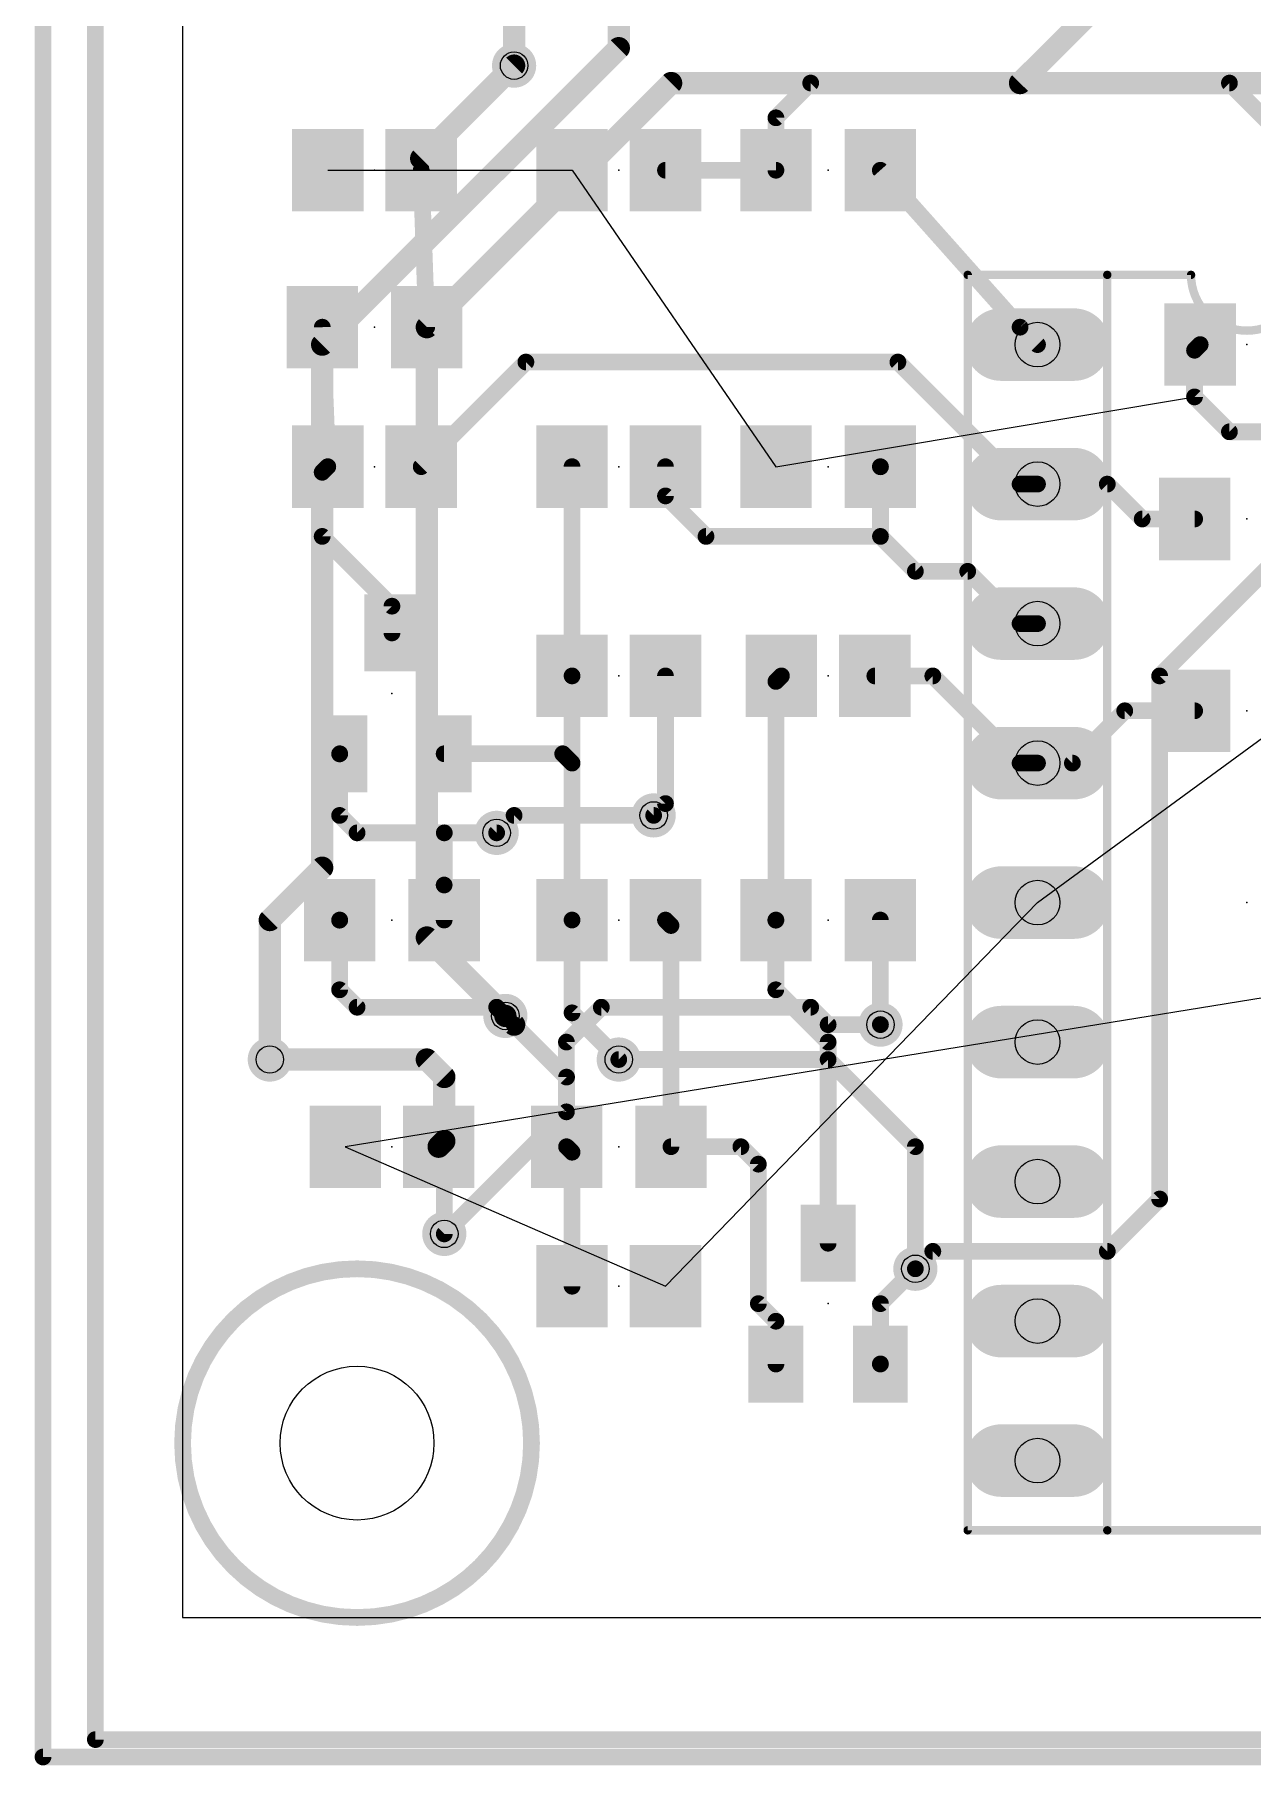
# Model space of a CAD drawing. Extents: x -3 to 108, y -3 to 135.
# Drawn here: x -2.69 to 19.47, y -2.69 to 28.82 of the extents above; entities that cross this region are included whole.
import ezdxf

# ---------------------------------------------------------------- set-up
doc = ezdxf.new("R2010")
doc.units = 0
for name, color, linetype in [('1', 22, 'CONTINUOUS'), ('16', 175, 'CONTINUOUS'), ('17', 82, 'CONTINUOUS'), ('18', 82, 'CONTINUOUS'), ('19', 53, 'CONTINUOUS'), ('20', 7, 'CONTINUOUS'), ('21', 253, 'CONTINUOUS'), ('23', 7, 'CONTINUOUS'), ('24', 7, 'CONTINUOUS'), ('44', 253, 'CONTINUOUS')]:
    doc.layers.add(name, color=color, linetype=linetype)

# ---------------------------------------------------------------- blocks, each defined once
blk = doc.blocks.new('RECT')
blk.add_solid([(-0.5, -0.5), (0.5, -0.5), (-0.5, 0.5), (0.5, 0.5)])
blk = doc.blocks.new('LONGP100')
at = {"const_width": 1}
blk.add_lwpolyline([(-0.5, 0), (0.5, 0)], dxfattribs=at)
at = {"const_width": 0.5}
for points in [[(-0.5, 0.25, 1), (-0.5, -0.25)], [(0.5, -0.25, 1), (0.5, 0.25)]]:
    blk.add_lwpolyline(points, format="xyb", dxfattribs=at)
blk = doc.blocks.new('ROUNDV')
at = {"const_width": 0.5}
blk.add_lwpolyline([(0, -0.25, 1), (0, 0.25, 1), (0, -0.25)], format="xyb", dxfattribs=at)

msp = doc.modelspace()

# ---------------------------------------------------------------- linework, layer by layer
at = {"layer": '1'}
for points, const_width in [([(-1.5875, -2.2225), (-1.5875, 133.985)], 0.3048), ([(4.3425, 26.5675), (6.0325, 28.2575)], 0.4064), ([(10.7975, 27.3075), (11.43, 27.94)], 0.3048), ([(11.43, 27.94), (19.05, 27.94)], 0.3048), ([(19.05, 27.94), (21.2725, 25.7175)], 0.3048), ([(10.7975, 26.3525), (10.7975, 27.3075)], 0.3048), ([(4.3425, 26.3525), (4.3425, 26.5675)], 0.4064), ([(4.3425, 26.3525), (4.4425, 23.495)], 0.3048), ([(8.7875, 26.3525), (10.7975, 26.3525)], 0.3048), ([(12.6975, 26.3525), (15.24, 23.495)], 0.3048), ([(2.5425, 23.495), (2.6425, 20.955)], 0.3048), ([(15.24, 23.495), (15.5575, 23.1775)], 0.3048), ([(6.2475, 22.86), (4.3425, 20.955)], 0.3048), ([(13.0175, 22.86), (6.2475, 22.86)], 0.3048), ([(15.24, 20.6375), (13.0175, 22.86)], 0.3048), ([(2.54, 20.8525), (2.6425, 20.955)], 0.3048), ([(2.54, 19.685), (2.54, 20.8525)], 0.3048), ([(7.0875, 20.955), (7.0875, 17.145)], 0.3048), ([(8.7875, 20.955), (8.7875, 20.4225)], 0.3048), ([(12.7, 20.9525), (12.6975, 20.955)], 0.3048), ([(12.7, 19.685), (12.7, 20.9525)], 0.3048), ([(8.7875, 20.4225), (9.525, 19.685)], 0.3048), ([(15.5575, 20.6375), (15.24, 20.6375)], 0.3048), ([(3.81, 18.415), (2.54, 19.685)], 0.3048), ([(9.525, 19.685), (12.7, 19.685)], 0.3048), ([(13.335, 19.05), (12.7, 19.685)], 0.3048), ([(20.0025, 19.3675), (17.78, 17.145)], 0.3048), ([(14.2875, 19.05), (13.335, 19.05)], 0.3048), ([(15.24, 18.0975), (14.2875, 19.05)], 0.3048), ([(3.81, 17.9275), (3.81, 18.415)], 0.3048), ([(15.5575, 18.0975), (15.24, 18.0975)], 0.3048), ([(7.0875, 15.5575), (7.0875, 17.145)], 0.3048), ([(8.7875, 17.145), (8.7875, 14.82)], 0.3048), ([(10.7975, 17.045), (10.8975, 17.145)], 0.3048), ([(10.7975, 12.7), (10.7975, 17.045)], 0.3048), ([(13.6525, 17.145), (12.5975, 17.145)], 0.3048), ([(15.24, 15.5575), (13.6525, 17.145)], 0.3048), ([(17.78, 17.145), (17.78, 7.62)], 0.3048), ([(2.8575, 15.725), (2.86, 15.7275)], 0.3048), ([(2.8575, 14.605), (2.8575, 15.725)], 0.3048), ([(4.76, 15.7275), (6.9175, 15.7275)], 0.3048), ([(6.9175, 15.7275), (7.0875, 15.5575)], 0.3048), ([(7.0875, 12.7), (7.0875, 15.5575)], 0.3048), ([(15.5575, 15.5575), (15.24, 15.5575)], 0.3048), ([(8.7875, 14.82), (8.5725, 14.605)], 0.3048), ([(3.175, 14.2875), (2.8575, 14.605)], 0.3048), ([(4.7625, 14.2875), (3.175, 14.2875)], 0.3048), ([(4.76, 13.3375), (4.7625, 14.2875)], 0.3048), ([(5.715, 14.2875), (4.7625, 14.2875)], 0.3048), ([(4.76, 12.7), (4.76, 13.3375)], 0.3048), ([(2.8575, 12.6975), (2.86, 12.7)], 0.3048), ([(2.8575, 11.43), (2.8575, 12.6975)], 0.3048), ([(7.0875, 12.7), (7.0875, 11.01)], 0.3048), ([(8.8875, 12.6), (8.7875, 12.7)], 0.3048), ([(8.8875, 8.5725), (8.8875, 12.6)], 0.3048), ([(10.795, 12.6975), (10.7975, 12.7)], 0.3048), ([(10.795, 11.43), (10.795, 12.6975)], 0.3048), ([(12.6975, 12.7), (12.6975, 10.7975)], 0.3048), ([(3.175, 11.1125), (2.8575, 11.43)], 0.3048), ([(11.7475, 10.4775), (10.795, 11.43)], 0.3048), ([(5.715, 11.1125), (3.175, 11.1125)], 0.3048), ([(5.8738, 10.9538), (5.715, 11.1125)], 0.3048), ([(5.8738, 10.9538), (6.0325, 10.795)], 0.4064), ([(7.0875, 11.01), (7.9375, 10.16)], 0.3048), ([(6.9875, 9.84), (6.0325, 10.795)], 0.3048), ([(12.6975, 10.7975), (12.7, 10.795)], 0.3048), ([(11.7475, 6.815), (11.7475, 10.4775)], 0.3048), ([(1.5875, 10.16), (4.445, 10.16)], 0.4064), ([(4.445, 10.16), (4.7625, 9.8425)], 0.4064), ([(4.7625, 9.8425), (4.7625, 8.675)], 0.4064), ([(6.9875, 8.5725), (6.9875, 9.84)], 0.3048), ([(4.7625, 8.675), (4.66, 8.5725)], 0.4064), ([(4.7625, 6.985), (4.7625, 8.675)], 0.3048), ([(7.0875, 8.4725), (6.9875, 8.5725)], 0.3048), ([(7.0875, 6.0325), (7.0875, 8.4725)], 0.3048), ([(10.16, 8.5725), (8.8875, 8.5725)], 0.3048), ([(10.4775, 8.255), (10.16, 8.5725)], 0.3048), ([(10.4775, 5.715), (10.4775, 8.255)], 0.3048), ([(17.78, 7.62), (16.8275, 6.6675)], 0.3048), ([(13.6525, 6.6675), (13.335, 6.35)], 0.3048), ([(16.8275, 6.6675), (13.6525, 6.6675)], 0.3048), ([(13.335, 6.35), (12.7, 5.715)], 0.3048), ([(10.7975, 5.395), (10.4775, 5.715)], 0.3048), ([(12.7, 5.715), (12.7, 4.6175)], 0.3048), ([(10.7975, 4.615), (10.7975, 5.395)], 0.3048), ([(12.7, 4.6175), (12.6975, 4.615)], 0.3048), ([(107.95, -2.2225), (-1.5875, -2.2225)], 0.3048)]:
    msp.add_lwpolyline(points, dxfattribs=dict(at, const_width=const_width))
for points, const_width in [([(6.1043, 28.1857, 1), (5.9607, 28.3293)], 0.2032), ([(11.43, 28.0162, 1), (11.43, 27.8638)], 0.1524), ([(11.4839, 27.8861, 1), (11.3761, 27.9939)], 0.1524), ([(19.1039, 27.9939, 1), (18.9961, 27.8861)], 0.1524), ([(19.05, 27.8638, 1), (19.05, 28.0162)], 0.1524), ([(10.8737, 27.3075, 1), (10.7213, 27.3075)], 0.1524), ([(10.7436, 27.3614, 1), (10.8514, 27.2536)], 0.1524), ([(4.4441, 26.5675, 1), (4.2409, 26.5675)], 0.2032), ([(4.2707, 26.6393, 1), (4.4143, 26.4957)], 0.2032), ([(4.4187, 26.3552, 1), (4.2663, 26.3498)], 0.1524), ([(8.7875, 26.4287, 1), (8.7875, 26.2763)], 0.1524), ([(10.7975, 26.2763, 1), (10.7975, 26.4287)], 0.1524), ([(12.7544, 26.4032, 1), (12.6406, 26.3018)], 0.1524), ([(4.2409, 26.3525, 1), (4.4441, 26.3525)], 0.2032), ([(10.7213, 26.3525, 1), (10.8737, 26.3525)], 0.1524), ([(2.6186, 23.498, 1), (2.4664, 23.492)], 0.1524), ([(15.2939, 23.5489, 1), (15.1861, 23.4411)], 0.1524), ([(4.3663, 23.4923, 1), (4.5187, 23.4977)], 0.1524), ([(15.1831, 23.4443, 1), (15.2969, 23.5457)], 0.1524), ([(6.2475, 22.9362, 1), (6.2475, 22.7838)], 0.1524), ([(6.3014, 22.8061, 1), (6.1936, 22.9139)], 0.1524), ([(13.0714, 22.9139, 1), (12.9636, 22.8061)], 0.1524), ([(13.0175, 22.7838, 1), (13.0175, 22.9362)], 0.1524), ([(15.5036, 23.1236, 1), (15.6114, 23.2314)], 0.1524), ([(2.6162, 20.8525, 1), (2.4638, 20.8525)], 0.1524), ([(2.4861, 20.9064, 1), (2.5939, 20.7986)], 0.1524), ([(2.5664, 20.952, 1), (2.7186, 20.958)], 0.1524), ([(2.6964, 20.9011, 1), (2.5886, 21.0089)], 0.1524), ([(4.2886, 21.0089, 1), (4.3964, 20.9011)], 0.1524), ([(7.1637, 20.955, 1), (7.0113, 20.955)], 0.1524), ([(8.8637, 20.955, 1), (8.7113, 20.955)], 0.1524), ([(12.7514, 21.0089, 1), (12.6436, 20.9011)], 0.1524), ([(12.7762, 20.9525, 1), (12.6238, 20.9525)], 0.1524), ([(12.6461, 20.8986, 1), (12.7539, 21.0064)], 0.1524), ([(8.8414, 20.4764, 1), (8.7336, 20.3686)], 0.1524), ([(8.7113, 20.4225, 1), (8.8637, 20.4225)], 0.1524), ([(15.24, 20.7137, 1), (15.24, 20.5613)], 0.1524), ([(15.1861, 20.5836, 1), (15.2939, 20.6914)], 0.1524), ([(15.5575, 20.5613, 1), (15.5575, 20.7137)], 0.1524), ([(2.5939, 19.7389, 1), (2.4861, 19.6311)], 0.1524), ([(2.4638, 19.685, 1), (2.6162, 19.685)], 0.1524), ([(9.525, 19.7612, 1), (9.525, 19.6088)], 0.1524), ([(9.4711, 19.6311, 1), (9.5789, 19.7389)], 0.1524), ([(12.7539, 19.7389, 1), (12.6461, 19.6311)], 0.1524), ([(12.6238, 19.685, 1), (12.7762, 19.685)], 0.1524), ([(12.7, 19.6088, 1), (12.7, 19.7612)], 0.1524), ([(13.335, 19.1262, 1), (13.335, 18.9738)], 0.1524), ([(13.2811, 18.9961, 1), (13.3889, 19.1039)], 0.1524), ([(14.3414, 19.1039, 1), (14.2336, 18.9961)], 0.1524), ([(14.2875, 18.9738, 1), (14.2875, 19.1262)], 0.1524), ([(3.8862, 18.415, 1), (3.7338, 18.415)], 0.1524), ([(3.7561, 18.3611, 1), (3.8639, 18.4689)], 0.1524), ([(3.7338, 17.9275, 1), (3.8862, 17.9275)], 0.1524), ([(15.24, 18.1737, 1), (15.24, 18.0213)], 0.1524), ([(15.1861, 18.0436, 1), (15.2939, 18.1514)], 0.1524), ([(15.5575, 18.0213, 1), (15.5575, 18.1737)], 0.1524), ([(7.1637, 17.145, 1), (7.0113, 17.145)], 0.1524), ([(7.0113, 17.145, 1), (7.1637, 17.145)], 0.1524), ([(8.8637, 17.145, 1), (8.7113, 17.145)], 0.1524), ([(10.8737, 17.045, 1), (10.7213, 17.045)], 0.1524), ([(10.7436, 17.0989, 1), (10.8514, 16.9911)], 0.1524), ([(10.9514, 17.0911, 1), (10.8436, 17.1989)], 0.1524), ([(12.5975, 17.2212, 1), (12.5975, 17.0688)], 0.1524), ([(13.7064, 17.1989, 1), (13.5986, 17.0911)], 0.1524), ([(13.6525, 17.0688, 1), (13.6525, 17.2212)], 0.1524), ([(17.8562, 17.145, 1), (17.7038, 17.145)], 0.1524), ([(17.7261, 17.1989, 1), (17.8339, 17.0911)], 0.1524), ([(2.9337, 15.725, 1), (2.7813, 15.725)], 0.1524), ([(2.8036, 15.7789, 1), (2.9114, 15.6711)], 0.1524), ([(2.9139, 15.6736, 1), (2.8061, 15.7814)], 0.1524), ([(4.76, 15.8037, 1), (4.76, 15.6513)], 0.1524), ([(6.9714, 15.7814, 1), (6.8636, 15.6736)], 0.1524), ([(6.9175, 15.6513, 1), (6.9175, 15.8037)], 0.1524), ([(7.1637, 15.5575, 1), (7.0113, 15.5575)], 0.1524), ([(7.0113, 15.5575, 1), (7.1637, 15.5575)], 0.1524), ([(7.0336, 15.5036, 1), (7.1414, 15.6114)], 0.1524), ([(15.24, 15.6337, 1), (15.24, 15.4813)], 0.1524), ([(15.1861, 15.5036, 1), (15.2939, 15.6114)], 0.1524), ([(15.5575, 15.4813, 1), (15.5575, 15.6337)], 0.1524), ([(8.7113, 14.82, 1), (8.8637, 14.82)], 0.1524), ([(8.8414, 14.7661, 1), (8.7336, 14.8739)], 0.1524), ([(2.9114, 14.6589, 1), (2.8036, 14.5511)], 0.1524), ([(2.7813, 14.605, 1), (2.9337, 14.605)], 0.1524), ([(8.5186, 14.6589, 1), (8.6264, 14.5511)], 0.1524), ([(3.175, 14.3637, 1), (3.175, 14.2113)], 0.1524), ([(3.1211, 14.2336, 1), (3.2289, 14.3414)], 0.1524), ([(4.8387, 14.2873, 1), (4.6863, 14.2877)], 0.1524), ([(4.7625, 14.3637, 1), (4.7625, 14.2113)], 0.1524), ([(4.7625, 14.2113, 1), (4.7625, 14.3637)], 0.1524), ([(5.715, 14.2113, 1), (5.715, 14.3637)], 0.1524), ([(4.8362, 13.3375, 1), (4.6838, 13.3375)], 0.1524), ([(4.6838, 13.3377, 1), (4.8362, 13.3373)], 0.1524), ([(2.9337, 12.6975, 1), (2.7813, 12.6975)], 0.1524), ([(2.8036, 12.7514, 1), (2.9114, 12.6436)], 0.1524), ([(2.9139, 12.6461, 1), (2.8061, 12.7539)], 0.1524), ([(4.6838, 12.7, 1), (4.8362, 12.7)], 0.1524), ([(7.1637, 12.7, 1), (7.0113, 12.7)], 0.1524), ([(7.0113, 12.7, 1), (7.1637, 12.7)], 0.1524), ([(8.8414, 12.7539, 1), (8.7336, 12.6461)], 0.1524), ([(8.9637, 12.6, 1), (8.8113, 12.6)], 0.1524), ([(8.8336, 12.5461, 1), (8.9414, 12.6539)], 0.1524), ([(10.8712, 12.6975, 1), (10.7188, 12.6975)], 0.1524), ([(10.7411, 12.7514, 1), (10.8489, 12.6436)], 0.1524), ([(10.7213, 12.7, 1), (10.8737, 12.7)], 0.1524), ([(10.8514, 12.6461, 1), (10.7436, 12.7539)], 0.1524), ([(12.7737, 12.7, 1), (12.6213, 12.7)], 0.1524), ([(2.9114, 11.4839, 1), (2.8036, 11.3761)], 0.1524), ([(2.7813, 11.43, 1), (2.9337, 11.43)], 0.1524), ([(10.8489, 11.4839, 1), (10.7411, 11.3761)], 0.1524), ([(10.7188, 11.43, 1), (10.8712, 11.43)], 0.1524), ([(3.175, 11.1887, 1), (3.175, 11.0363)], 0.1524), ([(3.1211, 11.0586, 1), (3.2289, 11.1664)], 0.1524), ([(5.7689, 11.1664, 1), (5.6611, 11.0586)], 0.1524), ([(5.715, 11.0363, 1), (5.715, 11.1887)], 0.1524), ([(5.9456, 11.0256, 1), (5.8019, 10.8819)], 0.2032), ([(5.8199, 10.8999, 1), (5.9276, 11.0076)], 0.1524), ([(7.1414, 11.0639, 1), (7.0336, 10.9561)], 0.1524), ([(7.0113, 11.01, 1), (7.1637, 11.01)], 0.1524), ([(5.9607, 10.7232, 1), (6.1043, 10.8668)], 0.2032), ([(6.0864, 10.8489, 1), (5.9786, 10.7411)], 0.1524), ([(12.7514, 10.8514, 1), (12.6436, 10.7436)], 0.1524), ([(12.6213, 10.7975, 1), (12.7737, 10.7975)], 0.1524), ([(12.6461, 10.7411, 1), (12.7539, 10.8489)], 0.1524), ([(11.8237, 10.4775, 1), (11.6713, 10.4775)], 0.1524), ([(11.6936, 10.4236, 1), (11.8014, 10.5314)], 0.1524), ([(1.5875, 10.2616, 1), (1.5875, 10.0584)], 0.2032), ([(4.5168, 10.2318, 1), (4.3732, 10.0882)], 0.2032), ([(4.445, 10.0584, 1), (4.445, 10.2616)], 0.2032), ([(7.8836, 10.1061, 1), (7.9914, 10.2139)], 0.1524), ([(4.8641, 9.8425, 1), (4.6609, 9.8425)], 0.2032), ([(4.6907, 9.7707, 1), (4.8343, 9.9143)], 0.2032), ([(7.0637, 9.84, 1), (6.9113, 9.84)], 0.1524), ([(6.9336, 9.7861, 1), (7.0414, 9.8939)], 0.1524), ([(4.8343, 8.6032, 1), (4.6907, 8.7468)], 0.2032), ([(4.8387, 8.675, 1), (4.6863, 8.675)], 0.1524), ([(4.5882, 8.6443, 1), (4.7318, 8.5007)], 0.2032), ([(4.6609, 8.675, 1), (4.8641, 8.675)], 0.2032), ([(7.0414, 8.6264, 1), (6.9336, 8.5186)], 0.1524), ([(6.9113, 8.5725, 1), (7.0637, 8.5725)], 0.1524), ([(7.1637, 8.4725, 1), (7.0113, 8.4725)], 0.1524), ([(7.0336, 8.4186, 1), (7.1414, 8.5264)], 0.1524), ([(8.8875, 8.6487, 1), (8.8875, 8.4963)], 0.1524), ([(8.8113, 8.5725, 1), (8.9637, 8.5725)], 0.1524), ([(10.2139, 8.6264, 1), (10.1061, 8.5186)], 0.1524), ([(10.16, 8.4963, 1), (10.16, 8.6487)], 0.1524), ([(10.5537, 8.255, 1), (10.4013, 8.255)], 0.1524), ([(10.4236, 8.2011, 1), (10.5314, 8.3089)], 0.1524), ([(17.7038, 7.62, 1), (17.8562, 7.62)], 0.1524), ([(17.8339, 7.5661, 1), (17.7261, 7.6739)], 0.1524), ([(4.6863, 6.985, 1), (4.8387, 6.985)], 0.1524), ([(11.6713, 6.815, 1), (11.8237, 6.815)], 0.1524), ([(13.6525, 6.7437, 1), (13.6525, 6.5913)], 0.1524), ([(13.7064, 6.6136, 1), (13.5986, 6.7214)], 0.1524), ([(16.7736, 6.7214, 1), (16.8814, 6.6136)], 0.1524), ([(16.8275, 6.5913, 1), (16.8275, 6.7437)], 0.1524), ([(13.2811, 6.4039, 1), (13.3889, 6.2961)], 0.1524), ([(13.3889, 6.2961, 1), (13.2811, 6.4039)], 0.1524), ([(7.0113, 6.0325, 1), (7.1637, 6.0325)], 0.1524), ([(10.5314, 5.7689, 1), (10.4236, 5.6611)], 0.1524), ([(10.4013, 5.715, 1), (10.5537, 5.715)], 0.1524), ([(12.7762, 5.715, 1), (12.6238, 5.715)], 0.1524), ([(12.6461, 5.7689, 1), (12.7539, 5.6611)], 0.1524), ([(10.8737, 5.395, 1), (10.7213, 5.395)], 0.1524), ([(10.7436, 5.3411, 1), (10.8514, 5.4489)], 0.1524), ([(12.6436, 4.6689, 1), (12.7514, 4.5611)], 0.1524), ([(12.7539, 4.5636, 1), (12.6461, 4.6714)], 0.1524), ([(10.7213, 4.615, 1), (10.8737, 4.615)], 0.1524), ([(12.6238, 4.6175, 1), (12.7762, 4.6175)], 0.1524), ([(-1.5875, -2.1463, 1), (-1.5875, -2.2987)], 0.1524), ([(-1.6637, -2.2225, 1), (-1.5113, -2.2225)], 0.1524)]:
    msp.add_lwpolyline(points, format="xyb", dxfattribs=dict(at, const_width=const_width))
at = {"layer": '16'}
for points, const_width in [([(-2.54, -2.54), (-2.54, 134.62)], 0.3048), ([(7.9375, 65.7225), (7.9375, 28.575)], 0.4064), ([(6.0325, 28.2575), (6.0325, 34.925)], 0.4064), ([(17.78, 30.48), (15.24, 27.94)], 0.4064), ([(7.9375, 28.575), (2.54, 23.1775)], 0.4064), ([(8.89, 27.94), (4.445, 23.495)], 0.4064), ([(15.24, 27.94), (8.89, 27.94)], 0.4064), ([(15.24, 27.94), (26.9875, 27.94)], 0.4064), ([(4.445, 23.495), (4.445, 12.3825)], 0.4064), ([(2.54, 23.1775), (2.54, 13.6525)], 0.4064), ([(18.415, 23.075), (18.5175, 23.1775)], 0.3048), ([(18.415, 22.225), (18.415, 23.075)], 0.3048), ([(19.05, 21.59), (18.415, 22.225)], 0.3048), ([(20.0025, 21.59), (19.05, 21.59)], 0.3048), ([(15.5575, 20.6375), (16.8275, 20.6375)], 0.3048), ([(16.8275, 20.6375), (17.4625, 20.0025)], 0.3048), ([(17.4625, 20.0025), (18.4175, 20.0025)], 0.3048), ([(16.1925, 15.5575), (17.145, 16.51)], 0.3048), ([(17.145, 16.51), (18.4175, 16.51)], 0.3048), ([(15.5575, 15.5575), (16.1925, 15.5575)], 0.3048), ([(6.0325, 14.605), (5.715, 14.2875)], 0.3048), ([(8.5725, 14.605), (6.0325, 14.605)], 0.3048), ([(2.54, 13.6525), (1.5875, 12.7)], 0.4064), ([(1.5875, 12.7), (1.5875, 10.16)], 0.4064), ([(4.445, 12.3825), (5.8738, 10.9538)], 0.4064), ([(6.985, 10.4775), (7.62, 11.1125)], 0.3048), ([(7.62, 11.1125), (11.43, 11.1125)], 0.3048), ([(11.43, 11.1125), (11.7475, 10.795)], 0.3048), ([(11.7475, 10.795), (12.7, 10.795)], 0.3048), ([(6.985, 9.2075), (6.985, 10.4775)], 0.3048), ([(7.9375, 10.16), (11.7475, 10.16)], 0.3048), ([(11.7475, 10.16), (13.335, 8.5725)], 0.3048), ([(4.7625, 6.985), (6.985, 9.2075)], 0.3048), ([(13.335, 8.5725), (13.335, 6.35)], 0.3048), ([(107.95, -2.54), (-2.54, -2.54)], 0.3048)]:
    msp.add_lwpolyline(points, dxfattribs=dict(at, const_width=const_width))
for points, const_width in [([(8.0093, 28.5032, 1), (7.8657, 28.6468)], 0.2032), ([(7.8359, 28.575, 1), (8.0391, 28.575)], 0.2032), ([(5.9309, 28.2575, 1), (6.1341, 28.2575)], 0.2032), ([(8.89, 28.0416, 1), (8.89, 27.8384)], 0.2032), ([(8.9618, 27.8682, 1), (8.8182, 28.0118)], 0.2032), ([(15.24, 28.0416, 1), (15.24, 27.8384)], 0.2032), ([(15.1682, 28.0118, 1), (15.3118, 27.8682)], 0.2032), ([(15.24, 27.8384, 1), (15.24, 28.0416)], 0.2032), ([(4.5466, 23.495, 1), (4.3434, 23.495)], 0.2032), ([(4.3732, 23.5668, 1), (4.5168, 23.4232)], 0.2032), ([(2.6416, 23.1775, 1), (2.4384, 23.1775)], 0.2032), ([(2.4682, 23.2493, 1), (2.6118, 23.1057)], 0.2032), ([(18.5714, 23.1236, 1), (18.4636, 23.2314)], 0.1524), ([(18.4912, 23.075, 1), (18.3388, 23.075)], 0.1524), ([(18.3611, 23.1289, 1), (18.4689, 23.0211)], 0.1524), ([(18.4689, 22.2789, 1), (18.3611, 22.1711)], 0.1524), ([(18.3388, 22.225, 1), (18.4912, 22.225)], 0.1524), ([(19.05, 21.6662, 1), (19.05, 21.5138)], 0.1524), ([(18.9961, 21.5361, 1), (19.1039, 21.6439)], 0.1524), ([(15.5575, 20.7137, 1), (15.5575, 20.5613)], 0.1524), ([(16.8814, 20.6914, 1), (16.7736, 20.5836)], 0.1524), ([(16.8275, 20.5613, 1), (16.8275, 20.7137)], 0.1524), ([(17.4625, 20.0787, 1), (17.4625, 19.9263)], 0.1524), ([(17.4086, 19.9486, 1), (17.5164, 20.0564)], 0.1524), ([(18.4175, 19.9263, 1), (18.4175, 20.0787)], 0.1524), ([(17.145, 16.5862, 1), (17.145, 16.4338)], 0.1524), ([(17.1989, 16.4561, 1), (17.0911, 16.5639)], 0.1524), ([(18.4175, 16.4338, 1), (18.4175, 16.5862)], 0.1524), ([(15.5575, 15.6337, 1), (15.5575, 15.4813)], 0.1524), ([(16.1386, 15.6114, 1), (16.2464, 15.5036)], 0.1524), ([(16.1925, 15.4813, 1), (16.1925, 15.6337)], 0.1524), ([(6.0325, 14.6812, 1), (6.0325, 14.5288)], 0.1524), ([(6.0864, 14.5511, 1), (5.9786, 14.6589)], 0.1524), ([(8.5725, 14.5288, 1), (8.5725, 14.6812)], 0.1524), ([(5.6611, 14.3414, 1), (5.7689, 14.2336)], 0.1524), ([(2.4384, 13.6525, 1), (2.6416, 13.6525)], 0.2032), ([(2.6118, 13.5807, 1), (2.4682, 13.7243)], 0.2032), ([(1.6891, 12.7, 1), (1.4859, 12.7)], 0.2032), ([(1.5157, 12.7718, 1), (1.6593, 12.6282)], 0.2032), ([(4.3434, 12.3825, 1), (4.5466, 12.3825)], 0.2032), ([(4.5168, 12.4543, 1), (4.3732, 12.3107)], 0.2032), ([(5.8019, 10.8819, 1), (5.9456, 11.0256)], 0.2032), ([(7.62, 11.1887, 1), (7.62, 11.0363)], 0.1524), ([(7.6739, 11.0586, 1), (7.5661, 11.1664)], 0.1524), ([(11.4839, 11.1664, 1), (11.3761, 11.0586)], 0.1524), ([(11.43, 11.0363, 1), (11.43, 11.1887)], 0.1524), ([(11.7475, 10.8712, 1), (11.7475, 10.7188)], 0.1524), ([(11.6936, 10.7411, 1), (11.8014, 10.8489)], 0.1524), ([(12.7, 10.7188, 1), (12.7, 10.8712)], 0.1524), ([(7.0612, 10.4775, 1), (6.9088, 10.4775)], 0.1524), ([(6.9311, 10.5314, 1), (7.0389, 10.4236)], 0.1524), ([(1.4859, 10.16, 1), (1.6891, 10.16)], 0.2032), ([(7.9375, 10.2362, 1), (7.9375, 10.0838)], 0.1524), ([(11.8014, 10.2139, 1), (11.6936, 10.1061)], 0.1524), ([(11.7475, 10.0838, 1), (11.7475, 10.2362)], 0.1524), ([(6.9088, 9.2075, 1), (7.0612, 9.2075)], 0.1524), ([(7.0389, 9.1536, 1), (6.9311, 9.2614)], 0.1524), ([(13.4112, 8.5725, 1), (13.2588, 8.5725)], 0.1524), ([(13.2811, 8.5186, 1), (13.3889, 8.6264)], 0.1524), ([(4.7086, 7.0389, 1), (4.8164, 6.9311)], 0.1524), ([(13.2588, 6.35, 1), (13.4112, 6.35)], 0.1524), ([(-2.54, -2.4638, 1), (-2.54, -2.6162)], 0.1524), ([(-2.6162, -2.54, 1), (-2.4638, -2.54)], 0.1524)]:
    msp.add_lwpolyline(points, format="xyb", dxfattribs=dict(at, const_width=const_width))
at = {"layer": '19'}
for p, q in [((2.6425, 26.3525), (7.0875, 26.3525)), ((7.0875, 26.3525), (10.7975, 20.955)), ((10.7975, 20.955), (18.415, 22.225)), ((71.195, 19.6575), (2.96, 8.5725)), ((15.5575, 13.0175), (20.3175, 16.51)), ((8.7875, 6.0325), (15.5575, 13.0175)), ((2.96, 8.5725), (8.7875, 6.0325))]:
    msp.add_line(p, q, dxfattribs=at)
at = {"layer": '20'}
for p, q in [((0, 132.3975), (0, 0)), ((0, 0), (105.41, 0))]:
    msp.add_line(p, q, dxfattribs=at)
msp.add_circle((3.175, 3.175), 1.4, dxfattribs=at)
at = {"layer": '21', "const_width": 0.1524}
for points in [[(14.2875, 24.4475), (14.2875, 1.5875)], [(14.2875, 24.4475), (16.8275, 24.4475)], [(16.8275, 24.4475), (16.8275, 1.5875)], [(16.8275, 24.4475), (18.3515, 24.4475)], [(16.8275, 1.5875), (14.2875, 1.5875)], [(21.9075, 1.5875), (16.8275, 1.5875)]]:
    msp.add_lwpolyline(points, dxfattribs=at)
at = {"layer": '21'}
for points, const_width in [([(14.3256, 24.4475, 1), (14.2494, 24.4475)], 0.0762), ([(14.2875, 24.4856, 1), (14.2875, 24.4094)], 0.0762), ([(16.8656, 24.4475, 1), (16.7894, 24.4475)], 0.0762), ([(16.8275, 24.4856, 1), (16.8275, 24.4094)], 0.0762), ([(16.8275, 24.4094, 1), (16.8275, 24.4856)], 0.0762), ([(18.3515, 24.4475, 1), (20.3835, 24.4475)], 0.1524), ([(18.3896, 24.4475, 1), (18.3134, 24.4475)], 0.0762), ([(18.3515, 24.4094, 1), (18.3515, 24.4856)], 0.0762), ([(3.175, 0, 1), (3.175, 6.35, 1), (3.175, 0)], 0.3048), ([(14.2875, 1.6256, 1), (14.2875, 1.5494)], 0.0762), ([(14.2494, 1.5875, 1), (14.3256, 1.5875)], 0.0762), ([(16.8275, 1.6256, 1), (16.8275, 1.5494)], 0.0762), ([(16.7894, 1.5875, 1), (16.8656, 1.5875)], 0.0762), ([(16.8275, 1.5494, 1), (16.8275, 1.6256)], 0.0762)]:
    msp.add_lwpolyline(points, format="xyb", dxfattribs=dict(at, const_width=const_width))
at = {"layer": '23'}
for p in [(3.4925, 26.3525), (7.9375, 26.3525), (11.7475, 26.3525), (3.4925, 23.495), (3.4925, 20.955), (7.9375, 20.955), (11.7475, 20.955), (7.9375, 17.145), (11.7475, 17.145), (3.81, 16.8275), (19.3675, 13.0175), (3.81, 12.7), (7.9375, 12.7), (11.7475, 12.7), (3.81, 8.5725), (7.9375, 8.5725), (7.9375, 6.0325), (11.7475, 5.715)]:
    msp.add_point(p, dxfattribs=at)
at = {"layer": '24'}
for p in [(19.3675, 23.1775), (19.3675, 20.0025), (19.3675, 16.51)]:
    msp.add_point(p, dxfattribs=at)
at = {"layer": '44'}
for centre, radius in [((6.0325, 28.2575), 0.25), ((15.5575, 23.1775), 0.4064), ((15.5575, 20.6375), 0.4064), ((15.5575, 18.0975), 0.4064), ((15.5575, 15.5575), 0.4064), ((8.5725, 14.605), 0.25), ((5.715, 14.2875), 0.25), ((15.5575, 13.0175), 0.4064), ((5.8738, 10.9538), 0.25), ((12.7, 10.795), 0.25), ((15.5575, 10.4775), 0.4064), ((1.5875, 10.16), 0.25), ((7.9375, 10.16), 0.25), ((15.5575, 7.9375), 0.4064), ((4.7625, 6.985), 0.25), ((13.335, 6.35), 0.25), ((15.5575, 5.3975), 0.4064), ((15.5575, 2.8575), 0.4064)]:
    msp.add_circle(centre, radius, dxfattribs=at)

# ---------------------------------------------------------------- block references
at = {"layer": '1', "xscale": 1.3, "yscale": 1.5, "rotation": 180}
for p in [(2.6425, 26.3525), (4.3425, 26.3525), (10.7975, 26.3525), (12.6975, 26.3525), (10.7975, 20.955), (12.6975, 20.955), (7.0875, 17.145), (8.7875, 17.145), (7.0875, 12.7), (8.7875, 12.7), (2.96, 8.5725), (4.66, 8.5725), (7.0875, 6.0325), (8.7875, 6.0325)]:
    msp.add_blockref('RECT', p, dxfattribs=at)
at = {"layer": '1', "xscale": 1.3, "yscale": 1.5}
for p in [(7.0875, 26.3525), (8.7875, 26.3525), (2.5425, 23.495), (4.4425, 23.495), (2.6425, 20.955), (4.3425, 20.955), (7.0875, 20.955), (8.7875, 20.955), (10.8975, 17.145), (12.5975, 17.145), (2.86, 12.7), (4.76, 12.7), (10.7975, 12.7), (12.6975, 12.7), (6.9875, 8.5725), (8.8875, 8.5725)]:
    msp.add_blockref('RECT', p, dxfattribs=at)
at = {"layer": '1', "yscale": 1.4}
for p in [(3.81, 17.9275), (2.86, 15.7275), (4.76, 15.7275), (11.7475, 6.815), (10.7975, 4.615), (12.6975, 4.615)]:
    msp.add_blockref('RECT', p, dxfattribs=at)
at = {"layer": '16', "xscale": 1.3, "yscale": 1.5, "rotation": 180}
msp.add_blockref('RECT', (18.5175, 23.1775), dxfattribs=at)
at = {"layer": '16', "xscale": 1.3, "yscale": 1.5}
for p in [(18.4175, 20.0025), (18.4175, 16.51)]:
    msp.add_blockref('RECT', p, dxfattribs=at)
at = {"layer": '17', "xscale": 1.3208, "yscale": 1.3208}
for p in [(15.5575, 23.1775), (15.5575, 23.1775), (15.5575, 20.6375), (15.5575, 20.6375), (15.5575, 18.0975), (15.5575, 18.0975), (15.5575, 15.5575), (15.5575, 15.5575), (15.5575, 13.0175), (15.5575, 13.0175), (15.5575, 10.4775), (15.5575, 10.4775), (15.5575, 7.9375), (15.5575, 7.9375), (15.5575, 5.3975), (15.5575, 5.3975), (15.5575, 2.8575), (15.5575, 2.8575)]:
    msp.add_blockref('LONGP100', p, dxfattribs=at)
at = {"layer": '18', "xscale": 0.8048, "yscale": 0.8048}
for p in [(6.0325, 28.2575), (6.0325, 28.2575), (8.5725, 14.605), (8.5725, 14.605), (5.715, 14.2875), (5.715, 14.2875), (5.8738, 10.9538), (5.8738, 10.9538), (12.7, 10.795), (12.7, 10.795), (1.5875, 10.16), (1.5875, 10.16), (7.9375, 10.16), (7.9375, 10.16), (4.7625, 6.985), (4.7625, 6.985), (13.335, 6.35), (13.335, 6.35)]:
    msp.add_blockref('ROUNDV', p, dxfattribs=at)

doc.saveas('drawing.dxf')
